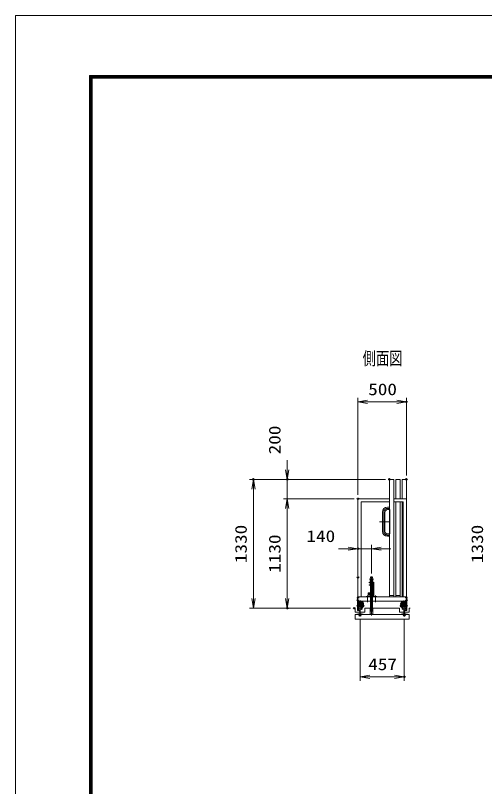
# Model space of a CAD drawing. Units: millimetres at full size. Extents: x -11880 to 11880, y -8400 to 8400.
# Drawn here: x -11880 to -7036, y 441 to 8400 of the extents above; entities that cross this region are included whole.
import ezdxf
from ezdxf.enums import TextEntityAlignment as Align

# ---------------------------------------------------------------- set-up
doc = ezdxf.new("R2010")
doc.units = ezdxf.units.MM
doc.header["$LTSCALE"] = 30
doc.header["$PDMODE"] = 32
doc.header["$PDSIZE"] = 15
for name, pattern in [('USER1', [10.7, 5, -2.5, 0.7, -2.5]), ('USER2', [2.7, 2, -0.7]), ('USER3', [9, 6, -0.75, 1.5, -0.75])]:
    doc.linetypes.add(name, pattern=pattern)
for name, color, linetype, lineweight in [('0-0_D-TTL', 7, 'Continuous', 18), ('0-1_外形線', 7, 'Continuous', 18), ('0-2_01', 4, 'Continuous', 18), ('0-3_軸線', 6, 'USER1', 18), ('0-4_隠れ線', 4, 'USER2', 18), ('0-5_輪郭線1', 14, 'Continuous', 30), ('0-8_寸法線', 3, 'Continuous', 18), ('0-9_0', 7, 'Continuous', 18)]:
    doc.layers.add(name, color=color, linetype=linetype, lineweight=lineweight)
doc.layers.add('0-7_文字', color=254, linetype='Continuous')
doc.layers.add('0-A_DEFPOINTS', color=7, linetype='Continuous')
doc.styles.add('ＭＳ ゴシック', font='')
doc.styles.get('ＭＳ ゴシック').set_extended_font_data('MS Gothic')

# ---------------------------------------------------------------- blocks, each defined once
blk = doc.blocks.new('4897456')
at = {"layer": '0-1_外形線'}
for p, q in [((-375, 3000), (-375, -3000)), ((375, 3000), (375, -3000)), ((1125, 4500), (1755, 4500)), ((1125, 3750), (1755, 3750)), ((1755, 4500), (1755, 3750)), ((1125, -3750), (1755, -3750)), ((1125, -4500), (1755, -4500)), ((1755, -3750), (1755, -4500))]:
    blk.add_line(p, q, dxfattribs=at)
for centre, radius, start, end in [((1125, 3000), 1500, 90, 180), ((1125, 3000), 750, 90, 180), ((1125, -3000), 1500, 180, 270), ((1125, -3000), 750, 180, 270)]:
    blk.add_arc(centre, radius, start, end, dxfattribs=at)
at = {"layer": '0-3_軸線', "linetype": 'USER3'}
for p, q in [((0, 3000), (0, -3000)), ((1125, 4125), (1912.5, 4125)), ((-1322.9, 0), (1755, 0)), ((1125, -4125), (1912.5, -4125))]:
    blk.add_line(p, q, dxfattribs=at)
for centre, start, end in [((1125, 3000), 90, 180), ((1125, -3000), 180, 270)]:
    blk.add_arc(centre, 1125, start, end, dxfattribs=at)
at = {"layer": '0-5_輪郭線1'}
blk.add_line((1755, 3750), (1755, -3750), dxfattribs=at)
blk = doc.blocks.new('_OPEN')
at = {"layer": '0-9_0'}
blk.add_line((0, 0), (-30, 0), dxfattribs=at)
blk.add_lwpolyline([(-30, 5), (0, 0), (-30, -5)], dxfattribs=at)

msp = doc.modelspace()

# ---------------------------------------------------------------- linework, layer by layer
at = {"layer": '0-0_D-TTL'}
for points in [[(-11879.92, -8400.08), (11880.08, -8400.08), (11880.08, 8399.92), (-11879.92, 8399.92)], [(-11116.2, 7779.35), (11116.37, 7779.35), (11116.37, -7777.79), (-11116.2, -7777.79)], [(-11109.13, 7772.28), (11109.3, 7772.28), (11109.3, -7770.72), (-11109.13, -7770.72)], [(-11102.06, 7765.21), (11102.22, 7765.21), (11102.22, -7763.65), (-11102.06, -7763.65)], [(-11094.99, 7758.13), (11095.15, 7758.13), (11095.15, -7756.58), (-11094.99, -7756.58)], [(-11087.92, 7751.06), (11088.08, 7751.06), (11088.08, -7749.51), (-11087.92, -7749.51)]]:
    msp.add_lwpolyline(points, close=True, dxfattribs=at)
at = {"layer": '0-1_外形線'}
for p, q in [((-7973.93, 3611.32), (-8018.93, 3611.32)), ((-8018.93, 2399.31), (-8018.93, 3611.32)), ((-7973.93, 2399.31), (-7973.93, 3611.32)), ((-7908.93, 3611.32), (-7953.93, 3611.32)), ((-7953.93, 3411.32), (-7953.93, 3611.32)), ((-7908.93, 3411.32), (-7908.93, 3611.32)), ((-7843.93, 3611.32), (-7888.93, 3611.32)), ((-7888.93, 3411.32), (-7888.93, 3611.32)), ((-7843.93, 2354.31), (-7843.93, 3611.32)), ((-8343.93, 3411.32), (-8018.93, 3411.32)), ((-8343.93, 2399.31), (-8343.93, 3411.32)), ((-8311.93, 3379.32), (-8311.93, 2399.31)), ((-8018.93, 3379.32), (-8311.93, 3379.32)), ((-7973.93, 3411.32), (-7843.93, 3411.32)), ((-7953.93, 2399.31), (-7953.93, 3379.32)), ((-7908.93, 2399.31), (-7908.93, 3379.32)), ((-7888.93, 2399.31), (-7888.93, 3379.32)), ((-8217.93, 2569.31), (-8217.93, 2579.31)), ((-8217.93, 2569.31), (-8189.93, 2569.31)), ((-8213.43, 2549.31), (-8213.43, 2569.31)), ((-8194.43, 2569.31), (-8194.43, 2549.31)), ((-8189.93, 2569.31), (-8189.93, 2579.31)), ((-8183.93, 2545.31), (-8228.93, 2545.31)), ((-8228.93, 2519.31), (-8228.93, 2522.31)), ((-8228.93, 2522.31), (-8182.93, 2522.31)), ((-8228.93, 2519.31), (-8194.43, 2519.31)), ((-8213.43, 2545.31), (-8213.43, 2522.31)), ((-8213.43, 2432.31), (-8213.43, 2519.31)), ((-8194.43, 2545.31), (-8194.43, 2522.31)), ((-8194.43, 2519.31), (-8194.43, 2432.31)), ((-8194.43, 2519.31), (-8182.93, 2519.31)), ((-8182.93, 2544.31), (-8182.93, 2403.31)), ((-8178.93, 2544.31), (-8178.93, 2403.31)), ((-8348.93, 2399.31), (-7838.93, 2399.31)), ((-8348.93, 2399.31), (-8348.93, 2259.67)), ((-8343.93, 2263.65), (-8343.93, 2399.31)), ((-8238.43, 2419.31), (-8238.43, 2439.31)), ((-8213.43, 2439.31), (-8238.43, 2439.31)), ((-8238.43, 2419.31), (-8238.43, 2415.31)), ((-8238.43, 2415.31), (-8213.43, 2415.31)), ((-8228.93, 2432.31), (-8231.43, 2432.31)), ((-8228.93, 2429.31), (-8228.93, 2432.31)), ((-8228.93, 2432.31), (-8182.93, 2432.31)), ((-8228.93, 2429.31), (-8182.93, 2429.31)), ((-8213.43, 2429.31), (-8213.43, 2281.31)), ((-8194.43, 2429.31), (-8194.43, 2281.31)), ((-8018.93, 2411.31), (-7973.93, 2411.31)), ((-7953.93, 2411.31), (-7908.93, 2411.31)), ((-7875.93, 2411.31), (-7888.93, 2411.31)), ((-7843.93, 2263.65), (-7843.93, 2399.31)), ((-7838.93, 2399.31), (-7838.93, 2259.67)), ((-8343.93, 2349.31), (-8293.93, 2349.31)), ((-8293.93, 2317.31), (-8343.93, 2317.31)), ((-8338.93, 2344.31), (-8338.93, 2349.31)), ((-8338.93, 2344.31), (-8298.93, 2344.31)), ((-8338.93, 2317.16), (-8338.93, 2344.31)), ((-8332.93, 2320.91), (-8338.93, 2320.91)), ((-8338.93, 2317.91), (-8332.93, 2317.91)), ((-8305.43, 2333.31), (-8337.93, 2333.31)), ((-8337.93, 2320.91), (-8337.93, 2333.31)), ((-8332.93, 2325.81), (-8337.93, 2325.81)), ((-8314.93, 2321.31), (-8323.93, 2321.31)), ((-8305.93, 2325.81), (-8299.93, 2325.81)), ((-8305.93, 2320.91), (-8298.93, 2320.91)), ((-8305.93, 2317.91), (-8298.93, 2317.91)), ((-8299.93, 2342.31), (-8305.43, 2342.31)), ((-8305.43, 2333.31), (-8305.43, 2342.31)), ((-8299.93, 2320.91), (-8299.93, 2342.31)), ((-8298.93, 2344.31), (-8298.93, 2349.31)), ((-8298.93, 2317.16), (-8298.93, 2344.31)), ((-8293.93, 2289.31), (-8293.93, 2354.31)), ((-8293.93, 2337.31), (-8287.93, 2337.31)), ((-8287.93, 2312.31), (-8293.93, 2312.31)), ((-8287.93, 2337.31), (-8287.93, 2312.31)), ((-8284.93, 2317.31), (-8287.93, 2317.31)), ((-8284.93, 2317.31), (-8284.93, 2297.31)), ((-7902.93, 2317.31), (-7902.93, 2297.31)), ((-7902.93, 2317.31), (-7899.93, 2317.31)), ((-7899.93, 2337.31), (-7899.93, 2312.31)), ((-7893.93, 2337.31), (-7899.93, 2337.31)), ((-7899.93, 2312.31), (-7893.93, 2312.31)), ((-7893.93, 2289.31), (-7893.93, 2354.31)), ((-7843.93, 2349.31), (-7893.93, 2349.31)), ((-7893.93, 2317.31), (-7843.93, 2317.31)), ((-7888.93, 2344.31), (-7888.93, 2349.31)), ((-7848.93, 2344.31), (-7888.93, 2344.31)), ((-7888.93, 2317.16), (-7888.93, 2344.31)), ((-7881.93, 2320.91), (-7888.93, 2320.91)), ((-7881.93, 2317.91), (-7888.93, 2317.91)), ((-7887.93, 2342.31), (-7882.43, 2342.31)), ((-7887.93, 2320.91), (-7887.93, 2342.31)), ((-7881.93, 2325.81), (-7887.93, 2325.81)), ((-7882.43, 2333.31), (-7882.43, 2342.31)), ((-7882.43, 2333.31), (-7849.93, 2333.31)), ((-7872.93, 2321.31), (-7863.93, 2321.31)), ((-7854.93, 2325.81), (-7849.93, 2325.81)), ((-7854.93, 2320.91), (-7848.93, 2320.91)), ((-7848.93, 2317.91), (-7854.93, 2317.91)), ((-7849.93, 2320.91), (-7849.93, 2333.31)), ((-7848.93, 2344.31), (-7848.93, 2349.31)), ((-7848.93, 2317.16), (-7848.93, 2344.31)), ((-8348.93, 2259.67), (-8330.44, 2255.4)), ((-8338.93, 2289.31), (-8343.93, 2289.31)), ((-8338.93, 2289.31), (-8338.93, 2307.31)), ((-8337.93, 2281.31), (-8337.93, 2307.31)), ((-8337.93, 2281.31), (-8305.43, 2281.31)), ((-8337.93, 2267.39), (-8337.93, 2274.91)), ((-8337.93, 2267.39), (-8325.28, 2264.47)), ((-8325.43, 2227.42), (-8325.43, 2264.47)), ((-8319.43, 2264.51), (-8306.43, 2267.51)), ((-8319.43, 2227.42), (-8319.43, 2264.51)), ((-8306.43, 2267.51), (-8306.43, 2274.91)), ((-8305.43, 2272.31), (-8305.43, 2307.31)), ((-8305.43, 2272.31), (-8299.93, 2272.31)), ((-8299.93, 2272.31), (-8299.93, 2307.31)), ((-8298.93, 2289.31), (-8298.93, 2307.31)), ((-8293.93, 2289.31), (-8298.93, 2289.31)), ((-8284.93, 2297.31), (-8293.93, 2297.31)), ((-7916.43, 2281.31), (-8271.43, 2281.31)), ((-7902.93, 2297.31), (-7893.93, 2297.31)), ((-7893.93, 2289.31), (-7888.93, 2289.31)), ((-7888.93, 2289.31), (-7888.93, 2307.31)), ((-7887.93, 2272.31), (-7887.93, 2307.31)), ((-7882.43, 2272.31), (-7887.93, 2272.31)), ((-7882.43, 2272.31), (-7882.43, 2307.31)), ((-7849.93, 2281.31), (-7882.43, 2281.31)), ((-7881.43, 2267.51), (-7881.43, 2274.91)), ((-7868.43, 2264.51), (-7881.43, 2267.51)), ((-7868.43, 2227.42), (-7868.43, 2264.51)), ((-7849.93, 2267.39), (-7862.58, 2264.47)), ((-7862.43, 2227.42), (-7862.43, 2264.47)), ((-7838.93, 2259.67), (-7857.42, 2255.4)), ((-7849.93, 2281.31), (-7849.93, 2307.31)), ((-7849.93, 2267.39), (-7849.93, 2274.91)), ((-7848.93, 2289.31), (-7848.93, 2307.31)), ((-7848.93, 2289.31), (-7843.93, 2289.31)), ((-7813.93, 2217.81), (-8373.93, 2217.81)), ((-8373.93, 2167.81), (-8373.93, 2217.81)), ((-8373.93, 2167.81), (-7813.93, 2167.81)), ((-8354.43, 2220.73), (-8325.43, 2227.42)), ((-8354.43, 2217.81), (-8354.43, 2220.73)), ((-8319.43, 2227.42), (-8290.43, 2220.73)), ((-8290.43, 2220.73), (-8290.43, 2217.81)), ((-7868.43, 2227.42), (-7897.43, 2220.73)), ((-7897.43, 2220.73), (-7897.43, 2217.81)), ((-7833.43, 2220.73), (-7862.43, 2227.42)), ((-7833.43, 2217.81), (-7833.43, 2220.73)), ((-7813.93, 2167.81), (-7813.93, 2217.81))]:
    msp.add_line(p, q, dxfattribs=at)
for points in [[(-7973.93, 3379.32), (-7875.93, 3379.32), (-7875.93, 2399.31)], [(-8228.93, 2545.31), (-8228.93, 2549.31), (-8183.93, 2549.31)], [(-8343.93, 2399.31), (-8343.93, 2354.31), (-7843.93, 2354.31), (-7843.93, 2399.31)], [(-8148.93, 2399.31), (-8148.93, 2403.31), (-8258.93, 2403.31), (-8258.93, 2399.31)], [(-8213.43, 2422.31), (-8231.43, 2422.31), (-8231.43, 2432.31)], [(-8332.93, 2317.16), (-8332.93, 2325.81), (-8323.93, 2325.81), (-8323.93, 2317.16)], [(-8314.93, 2317.16), (-8314.93, 2325.81), (-8305.93, 2325.81), (-8305.93, 2317.16)], [(-7872.93, 2317.16), (-7872.93, 2325.81), (-7881.93, 2325.81), (-7881.93, 2317.16)], [(-7854.93, 2317.16), (-7854.93, 2325.81), (-7863.93, 2325.81), (-7863.93, 2317.16)], [(-8372.93, 2281.31), (-8372.93, 2241.31), (-8325.43, 2241.31)], [(-8343.93, 2263.65), (-8329.32, 2260.27), (-8330.44, 2255.4)], [(-8319.43, 2241.31), (-8271.43, 2241.31), (-8271.43, 2281.31)], [(-7916.43, 2281.31), (-7916.43, 2241.31), (-7868.43, 2241.31)], [(-7862.43, 2241.31), (-7814.93, 2241.31), (-7814.93, 2281.31)], [(-7843.93, 2263.65), (-7858.55, 2260.27), (-7857.42, 2255.4)]]:
    msp.add_lwpolyline(points, dxfattribs=at)
msp.add_lwpolyline([(-8221.43, 2586.31), (-8221.43, 2579.31), (-8186.43, 2579.31), (-8186.43, 2586.31)], close=True, dxfattribs=at)
for centre, radius, start, end in [((-8183.93, 2544.31), 5, 0, 90), ((-8183.93, 2544.31), 1, 0, 90), ((-8331.53, 2274.91), 6.4, 90, 180), ((-8312.83, 2274.91), 6.4, 0, 90), ((-7875.03, 2274.91), 6.4, 90, 180), ((-7856.33, 2274.91), 6.4, 0, 90)]:
    msp.add_arc(centre, radius, start, end, dxfattribs=at)
at = {"layer": '0-2_01'}
for p, q in [((-8330.67, 2323.61), (-8332.93, 2323.61)), ((-8330.67, 2319.61), (-8332.93, 2319.61)), ((-8326.19, 2323.61), (-8323.93, 2323.61)), ((-8323.93, 2319.61), (-8326.19, 2319.61)), ((-8312.67, 2323.61), (-8314.93, 2323.61)), ((-8312.67, 2319.61), (-8314.93, 2319.61)), ((-8305.93, 2323.61), (-8308.19, 2323.61)), ((-8305.93, 2319.61), (-8308.19, 2319.61)), ((-7881.93, 2323.61), (-7879.67, 2323.61)), ((-7881.93, 2319.61), (-7879.67, 2319.61)), ((-7875.19, 2323.61), (-7872.93, 2323.61)), ((-7875.19, 2319.61), (-7872.93, 2319.61)), ((-7861.67, 2323.61), (-7863.93, 2323.61)), ((-7863.93, 2319.61), (-7861.67, 2319.61)), ((-7857.19, 2323.61), (-7854.93, 2323.61)), ((-7857.19, 2319.61), (-7854.93, 2319.61))]:
    msp.add_line(p, q, dxfattribs=at)
at = {"layer": '0-2_01', "color": 7}
for p, q in [((-8372.93, 2281.31), (-8381.92, 2281.31)), ((-7803.48, 2281.31), (-7814.93, 2281.31))]:
    msp.add_line(p, q, dxfattribs=at)
at = {"layer": '0-2_01'}
for centre in [(-8328.43, 2321.61), (-8310.43, 2321.61), (-7877.43, 2321.61), (-7859.43, 2321.61)]:
    msp.add_circle(centre, 3, dxfattribs=at)
at = {"layer": '0-3_軸線', "linetype": 'Continuous'}
for p, q in [((-8203.93, 2599.39), (-8203.93, 2311.22)), ((-8243.93, 2411.81), (-8243.93, 2344.9)), ((-8163.93, 2412.73), (-8163.93, 2343.07)), ((-8203.93, 2311.22), (-8203.93, 2205.12))]:
    msp.add_line(p, q, dxfattribs=at)
at = {"layer": '0-3_軸線'}
for p, q in [((-8356.57, 2389.31), (-8331.39, 2389.31)), ((-7831.29, 2389.31), (-7856.47, 2389.31)), ((-8358.06, 2364.31), (-8330.65, 2364.31)), ((-8322.43, 2206.53), (-8322.43, 2354.31)), ((-8318.93, 2342.36), (-8318.93, 2361.36)), ((-8301.65, 2327.31), (-8281.66, 2327.31)), ((-7886.21, 2327.31), (-7906.2, 2327.31)), ((-7868.93, 2342.36), (-7868.93, 2361.36)), ((-7865.43, 2206.53), (-7865.43, 2354.31)), ((-7829.81, 2364.31), (-7857.21, 2364.31)), ((-8358.18, 2307.31), (-8276.83, 2307.31)), ((-7829.68, 2307.31), (-7911.03, 2307.31))]:
    msp.add_line(p, q, dxfattribs=at)
at = {"layer": '0-4_隠れ線', "linetype": 'Continuous'}
for p, q in [((-8213.43, 2569.31), (-8213.43, 2574.31)), ((-8194.43, 2574.31), (-8194.43, 2569.31)), ((-8217.53, 2281.31), (-8217.53, 2221.31)), ((-8213.43, 2281.31), (-8213.43, 2266.31)), ((-8210.39, 2253.26), (-8213.43, 2266.31)), ((-8210.39, 2253.26), (-8207.93, 2251.31)), ((-8207.93, 2251.31), (-8199.93, 2251.31)), ((-8199.93, 2251.31), (-8197.48, 2253.26)), ((-8197.48, 2253.26), (-8194.43, 2266.31)), ((-8194.43, 2266.31), (-8194.43, 2281.31)), ((-8190.33, 2221.31), (-8190.33, 2281.31)), ((-8217.53, 2221.31), (-8190.33, 2221.31))]:
    msp.add_line(p, q, dxfattribs=at)
at = {"layer": '0-4_隠れ線'}
for p, q in [((-8293.93, 2297.31), (-8343.93, 2297.31)), ((-7893.93, 2297.31), (-7843.93, 2297.31))]:
    msp.add_line(p, q, dxfattribs=at)
at = {"layer": '0-4_隠れ線', "linetype": 'Continuous'}
msp.add_lwpolyline([(-8194.43, 2574.31), (-8203.93, 2579.31), (-8213.43, 2574.31)], dxfattribs=at)
at = {"layer": '0-8_寸法線'}
for p, q in [((-8343.93, 3451.32), (-8343.93, 4451.32)), ((-8343.93, 4411.32), (-7843.93, 4411.32)), ((-7843.93, 3651.32), (-7843.93, 4451.32)), ((-9073.69, 3711.32), (-9073.69, 3811.32)), ((-8058.93, 3611.32), (-9462.69, 3611.32)), ((-9422.69, 2281.31), (-9422.69, 3611.32)), ((-8058.93, 3611.32), (-9113.69, 3611.32)), ((-9073.69, 3411.32), (-9073.69, 3611.32)), ((-8383.93, 3411.32), (-9113.69, 3411.32)), ((-8383.93, 3411.32), (-9113.69, 3411.32)), ((-9073.69, 3411.32), (-9073.69, 2281.31)), ((-9073.69, 3311.32), (-9073.69, 3211.32)), ((-8443.93, 2895.88), (-8543.93, 2895.88)), ((-8343.93, 2639.39), (-8343.93, 2935.88)), ((-8203.93, 2895.88), (-8343.93, 2895.88)), ((-8203.93, 2639.39), (-8203.93, 2935.88)), ((-8103.93, 2895.88), (-8003.93, 2895.88)), ((-8421.92, 2281.31), (-9462.69, 2281.31)), ((-8421.92, 2281.31), (-9113.69, 2281.31)), ((-8322.43, 2166.53), (-8322.43, 1533.48)), ((-7865.43, 2166.53), (-7865.43, 1533.48)), ((-8322.43, 1573.48), (-7865.43, 1573.48))]:
    msp.add_line(p, q, dxfattribs=at)
at = {"layer": '0-A_DEFPOINTS'}
for p in [(-7843.93, 4411.32), (-9422.69, 3611.32), (-9073.69, 3611.32), (-8018.93, 3611.32), (-7843.93, 3611.32), (-8343.93, 3411.32), (-8343.93, 3411.32), (-8343.93, 2895.88), (-8343.93, 2599.39), (-8203.93, 2599.39), (-9073.69, 2281.31), (-8381.92, 2281.31), (-8322.43, 2206.53), (-7865.43, 2206.53), (-7865.43, 1573.48)]:
    msp.add_point(p, dxfattribs=at)

# ---------------------------------------------------------------- block references
at = {"layer": '0-1_外形線', "xscale": 0.03333333, "yscale": 0.03333333}
msp.add_blockref('4897456', (-8077.43, 3173.82), dxfattribs=at)
at = {"layer": '0-8_寸法線', "xscale": 3.333333, "yscale": 3.333333}
for p, rotation in [((-8343.93, 4411.32), 180), ((-9073.69, 3611.32), 270), ((-9422.69, 3611.32), 90), ((-9073.69, 3411.32), 90), ((-9073.69, 3411.32), 90), ((-8203.93, 2895.88), 180), ((-9422.69, 2281.31), 270), ((-9073.69, 2281.31), 270), ((-8322.43, 1573.48), 180)]:
    msp.add_blockref('_OPEN', p, dxfattribs=dict(at, rotation=rotation))
for p in [(-7843.93, 4411.32), (-8343.93, 2895.88), (-7865.43, 1573.48)]:
    msp.add_blockref('_OPEN', p, dxfattribs=at)

# ---------------------------------------------------------------- texts
at = {"layer": '0-7_文字', "style": 'ＭＳ ゴシック', "width": 0.75}
msp.add_text('側面図', height=134.6, dxfattribs=at).set_placement((-8296.07, 4752.66), align=Align.BOTTOM_LEFT)
at = {"layer": '0-8_寸法線', "color": 254, "style": 'ＭＳ ゴシック', "width": 1.2}
for s, p in [('500', (-8237.93, 4444)), ('140', (-8875.42, 2928.57)), ('457', (-8237.93, 1606.17))]:
    msp.add_text(s, height=121.2, dxfattribs=at).set_placement(p, align=Align.BOTTOM_LEFT)
for s, p in [('200', (-9106.37, 3869.66)), ('1330', (-9455.37, 2747.11)), ('1330', (-7015.61, 2747.12)), ('1130', (-9106.37, 2647.12))]:
    msp.add_text(s, height=121.2, rotation=90, dxfattribs=at).set_placement(p, align=Align.BOTTOM_LEFT)

doc.saveas('drawing.dxf')
